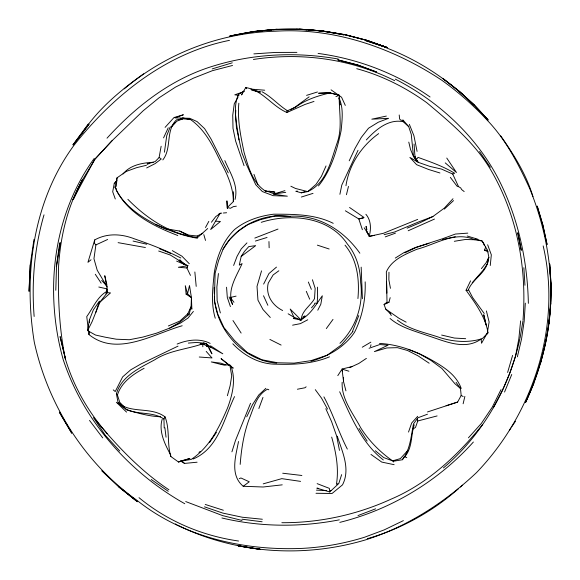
<?xml version="1.0" encoding="UTF-8"?>
<svg xmlns="http://www.w3.org/2000/svg" width="580" height="580" viewBox="0 0 580 580"><rect width="100%" height="100%" fill="white"/><g stroke="black" fill="none" stroke-linecap="round" stroke-linejoin="round"><path stroke-width="0.87" d="M233.479 191.755L233.37 201.594L227.266 207.546L227.411 208.619L226.918 200.854L227.266 207.546L230.477 208.271L233.349 206.639L236.357 206.175M388.97 272.23L388.875 279.792L390.449 288.325M525.538 402.411C543.068 365.48 551.942 324.553 550.993 283.663M551 283.852L550.688 303.913M550.558 297.917C549.789 334.022 540.683 369.736 525.429 402.404M550.717 288.927L550.688 282.634M357.925 298.555C359.593 279.995 357.447 259.942 345.027 245.18M365.168 281.851C365.748 299.294 362.413 316.724 354.503 332.34C344.339 347.391 328.135 356.424 310.974 361.246M55.789 290.275L56.521 266.343L60.349 242.607M89.342 322.473L89.436 319.856L93.329 309.923L99.361 301.158L95.765 312.468L92.061 321.733L87.58 330.614L95.526 335.044L105.219 337.19L116.239 339.199L129.347 339.742L142.868 337.089L156.629 333.152L169.425 328.2L180.003 322.146L189.152 314.222L191.088 306.856L191.429 297.62L189.5 285.57L187.536 293.755L191.429 297.62L191.864 309.183L191.451 307.835M525.625 402.484L533.933 383.09M414.243 424.748C410.705 435.348 412.721 447.405 404.782 456.736L403.992 456.931L402.397 459.744L393.059 461.296L393.472 461.173L393.566 462.021M29 291.254L30.16 265.227L33.952 239.475M29.08 291.145L30.305 265.096M235.785 110.28L235.56 114.738L236.437 127.491L241.918 152.866L246.551 164.698L255.722 184.679L262.334 191.545L273.187 195.67L287.339 196.178L273.601 194.191M238.844 103.225C237.249 119.784 240.736 136.3 244.093 152.438C248.312 166.641 252.249 182.591 265.524 191.154L274.811 192.125L274.376 193.952L273.999 193.945L284.918 190.653M180.808 257.984C165.88 250.328 150.176 244.26 134.328 238.815C121.423 233.755 107.09 232.986 94.707 239.931L94.489 243.382L95.888 244.912L93.946 258.709L97.215 270.215L107.162 286.977M525.321 303.159L524.175 321.175L521.543 339.046L517.375 356.816M522.986 320.283C527.133 267.808 516.939 213.447 489.629 168.012C473.715 141.984 449.95 122.133 426.837 102.747C405.63 87.428 382.024 75.545 356.729 68.694M146.45 165.278L136.576 167.678L126.251 171.426L117.058 177.813L116.297 186.187L114.963 187.159C122.59 204.602 139.381 215.948 155.744 224.453M548.898 323.727L550.739 303.449M240.185 464.391C241.381 448.782 243.81 433.195 249.371 418.492C253.706 407.849 256.49 395.002 267.489 389.195L268.815 389.796M490.26 265.51L491.325 254.859L487.657 244.767M520.615 320.921L518.868 338.604L515.54 356.258M149.647 163.531L147.037 164.046L155.244 161.501L159.108 157.557L161.138 146.232M218.428 273.55L216.884 286.904L217.123 300.476L220.349 312.939M235.045 199.448C238.641 185.556 230.122 172.84 224.844 160.631M56.34 266.669L59.697 242.904M488.193 258.542C487.939 272.238 473.113 278.067 468.473 289.616L467.741 290.486L466.059 290.225L470.576 280.843M164.416 152.221L166.75 135.655L170.129 127.158L171.506 126.672L176.849 121.198L182.606 118.82L190.341 119.437C205.291 129.746 213.28 146.566 220.907 162.444C227.541 174.565 233.283 187.521 233.37 201.594L233.385 200.071M487.425 332.101L489.121 322.009L486.41 310.945M520.079 337.937L522.921 321.189M545.381 343.954C556.909 291.979 549.68 237.307 529.627 188.377C518.469 164.184 506.079 139.94 487.504 120.524C473.708 105.56 458.367 92.111 441.829 80.257C393.073 47.988 334.464 27.412 275.442 31.226C220.226 32.669 166.453 53.302 124.221 88.849M89.436 319.856L87.58 330.614L87.964 330.078M116.58 181.025L114.224 183.584L112.701 191.777L115.282 198.983M238.511 441.503C235.785 456.242 229.615 474.897 243.223 486.279L263.161 486.997L282.235 484.837M345.963 185.738C349 164.858 361.601 145.812 378.66 133.618M339.902 194.3L341.794 185.071L358.041 150.271M182.178 325.757C153.207 334.073 116.703 357.157 88.921 334.515L89.61 331.303M241.186 256.469L255.693 245.644L248.798 246.58L244.485 251.387L241.186 256.469L239.279 265.118L242.128 263.595C236.575 276.044 226.555 290.522 232.594 304.449L229.056 296.945M475.593 239.112L482.067 240.975L487.548 250.335L488.867 257.426L487.497 263.625L483.017 270.403L472.243 282.743M370.555 346.673L370.982 344.759M117.058 177.813L114.963 187.159L116.442 188.884M107.097 289.173L105.981 293.915L107.271 292.646L106.8 284.309L104.77 275.688L106.546 285.744L101.71 280.437M463.123 403.774L464.877 396.401M346.434 194.72L348.471 186.412M44.015 214.854C34.408 247.762 31.458 282.329 34.148 316.462M190.341 119.437L182.925 117.994L182.606 118.82L176.487 119.85C165.315 130.58 172.086 148.139 162.828 159.928M519.898 338.727C509.182 388.527 482.328 434.87 443.432 467.929M540.473 363.624L545.577 343.462M390.369 313.78L385.787 309.14L384.061 304.522L388.991 302.216L390.173 297.649M402.397 459.744C410.321 449.449 411.01 436.203 413.482 423.929L417.941 417.767L427.467 414.214M227.382 395.712L230.122 385.743L231.717 375.804L229.854 365.139L221.198 364.479L211.272 361.927L221.038 363.196L225.946 365.016M288.13 313.802L293.958 317.216L301.129 320.022C301.731 310.67 310.278 306.08 314.519 298.678L315.157 288.412L312.424 279.756M261.544 270.853L257.02 286.404L257.94 300.092L263.008 309.546L270.294 317.47M507.609 372.454L512.589 355.41M94.707 239.931L87.942 262.32L91.038 259.76M231.92 451.827L235.436 440.604L250.538 403.274M341.635 474.643L338.793 483.517L330.97 490.774L330.861 490.383L329.832 491.985L316.861 488.142L318.616 488.425M515.25 357.113L509.726 373.397L502.759 389.651M408.523 432.064L411.677 422.987L417.73 416.295M417.303 418.811L417.76 420.986L415.526 427.366L412.489 429.381M488.07 251.887L484.525 250.154L485.699 246.928M232.529 65.468L212.418 70.68L193.502 78.133L175.602 87.051L158.898 97.897L143.144 110.809L112.034 140.737L95.033 159.116L82.773 179.401L73.102 199.556L82.614 179.481C67.512 206.125 60.48 236.14 58.566 266.517C57.906 297.438 59.109 328.621 65.395 358.984C73.653 386.664 88.305 411.981 107.242 433.717C125.555 454.64 145.696 474.331 168.918 489.766M180.431 461.1L189.936 458.461L178.596 462.079L170.861 456.525C166.851 443.606 170.034 429.642 165.053 416.875C151.221 406.45 131.58 413.794 118.175 403.086L116.399 393.834C121.256 376.173 139.845 367.901 154.621 359.854C169.208 350.32 186.774 349.385 202.782 343.788L208.807 347.043L211.925 353.814L208.909 348.399M258.854 408.53L262.972 397.423M233.631 265.444L237.046 256.382L241.215 248.936L246.957 242.882M234.523 396.611C223.837 418.941 218.442 448.55 193.053 459.048M352.451 331.506L358.781 315.556M294.894 107.445L286.861 110.983L286.948 112.498L305.138 104.393L313.998 101.427M95.765 312.468L99.978 302.071L107.271 292.646L110.497 292.907L99.978 302.071M504.557 392.044L511.748 374.462M188.029 265.306L186.927 267.982L190.472 275.399M190.059 309.292L191.088 306.856L187.688 313.911L179.873 321.074L168.352 325.967M121.923 405.26L124.562 407.312L119.77 402.339L117.428 395.024C121.343 382.278 132.936 374.296 144.123 368.293M326.032 165.938L321.421 176.327L315.977 184.433L307.726 191.603L301.296 192.828L295.865 191.262L297.613 191.182M163.553 137.895L168.222 127.818M349.211 160.805L355.09 148.299L361.311 137.395L368.488 128.26L378.247 122.242L388.571 118.327L371.809 119.168L386.331 116.087M73.102 199.556L82.614 179.481M162.204 419.217C158.405 431.332 164.981 444.447 170.716 455.003M246.718 416.817L252.51 404.637L258.781 394.944L265.894 388.325M500.997 389.615L492.304 407.095L481.32 423.465L468.43 437.827M263.625 284.091L268.946 273.564L276.479 267.105M317.775 310.206L320.805 304.275L322.32 295.764C315.875 304.652 310.264 315.339 299.896 320.167M164.205 427.953L163.937 419.057L165.053 416.875M488.867 257.426L486.12 262.726L481.385 268.634M493.312 407.776L502.411 390.463M427.496 411.959L457.627 402.071L461.18 395.444L460.476 388.513L456.076 382.314M205.494 227.527L208.822 221.371M215.804 221.198L220.422 221.48L210.67 229.492L220.168 213.266L221.777 213.136M73.029 199.462L94.939 159.065L112.034 140.737M487.287 332.942L481.538 343.266L481.11 339.024C464.739 350.907 444.425 340.91 427.547 335.581C414.642 330.992 400.657 327.599 390.05 318.471M238.162 96.86L234.284 103.74L232.732 115.29L233.008 128.369L235.654 141.129L244.057 165.684M286.948 112.498C271.962 106.176 262.646 90.291 245.768 87.551L241.389 94.931L242.657 93.677M94.185 158.485C52.475 215.753 44.399 292.233 63.14 359.426C83.346 420.761 128.912 472.229 184.788 503.73M337.799 375.644L341.243 370.344M222.995 249.255C235.748 226.135 263.327 212.671 289.406 216.318C318.311 214.31 343.621 230.253 359.868 253.213M82.353 132.893C98.063 108.968 120.546 90.291 143.666 73.812M509.508 430.113L511.002 427.895M511.995 426.416L515.475 421.247M209.467 442.671L216.456 432.361M487.099 334.087L487.998 332.775C485.46 316.789 475.266 303.144 466.059 290.225M326.322 328.57L333 319.399M72.978 144.782L88.261 124.026M178.596 462.079L179.561 461.346M211.432 222.242L215.796 216.543L219.9 213.759M318.471 185.933C331.158 170.288 337.067 150.104 341.113 130.645C342.142 119.777 343.715 108.322 339.061 98.02M193.387 311.438L188.021 318.043L180.569 323.031L169.759 328.113M482.676 424.459C457.837 455.336 427.909 483.495 391.007 499.177C356.78 514.808 319.493 522.892 281.858 522.711M339.945 343.324C356.004 327.7 363.66 304.63 360.658 282.489C360.347 268.547 356.345 254.663 347.253 243.868C328.947 216.47 290.333 213.077 261.246 222.321M352.959 331.419L341.468 344.846L327.258 355.177L310.923 360.666L294.118 363.131L277.689 362.783L261.899 359.76L247.247 352.502L234.472 340.453L223.894 327.504L217.884 314.375L214.361 301.063L215.122 273.173L218.566 260.623L223.046 249.298L229.593 239.627L237.88 231.442L247.928 224.583L260.326 219.689L274.993 215.956L290.602 216.557M311.489 307.849L314.28 304.652L314.802 303.144L317.13 303.231L317.615 296.554L317.412 287.129M171.506 126.672L174.95 122.808M165.09 127.375L174.007 117.537L183.389 114.767L174.986 117.9L189.711 118.298L197.055 121.568L204.602 128.622L210.939 138.838L228.259 172.891M407.914 450.312L400.388 458.599L392.573 460.861L383.713 457.591L375.354 450.754M123.04 173.993C130.094 164.995 142.404 162.821 153.25 162.306M294.959 318.536L293.328 318.485L301.129 320.022L304.906 315.904M452.98 198.744L444.345 208.104L432.825 216.579L418.905 221.792L394.61 232L384.127 234.675M114.224 183.584L116.986 180.634M473.367 442.033C438.168 481.219 390.92 509.711 339.8 522.377M107.01 138.185C135.85 106.495 170.919 79.083 212.36 66.345C252.967 53.556 296.409 51.663 338.227 59.022M487.998 332.775L482.379 338.575C468.93 342.954 454.184 341.946 440.786 337.901C426.068 332.652 409.879 330.107 397.373 320.08M366.335 139.94C375.608 129.76 388.332 118.762 403.136 121.684L408.69 126.6L411.271 134.386L413.453 156.107L418.282 162.349L429.795 166.366L441.46 169.07L452.697 174.029L458.548 186.658L460.752 187.956L461.593 189.537L464.174 191.552M127.883 199.332C146.581 218.399 170.506 234.458 197.62 237.51L207.691 228.513M460.52 487.019L462.39 485.185M444.309 209.097L453.553 200.586M118.175 403.086L118.617 402.701L120.604 404.238M458.476 488.708C432.238 511.748 400.874 529.134 367.256 538.682M306.153 386.802L304.913 387.774L297.402 389.231M278.849 270.787L273.144 274.935L268.243 283.091C265.379 294.792 272.325 305.479 282.649 310.517M198.925 452.371L200.383 451.37M309.125 96.846L294.662 107.416L290.326 109.917M366.386 358.389L358.802 363.464L349.776 367.597M295.039 107.619C305.225 99.796 317.528 95.903 329.853 92.938L339.242 95.193C338.851 110.773 342.505 126.65 337.509 141.832C331.057 159.928 327.12 182.794 307.726 191.603L295.517 188.464L290.863 186.231M243.223 486.279L249.262 481.791L240.917 477.963L239.243 478.688M395.277 258.064L403.999 252.59L415.302 247.522L442.446 238.779L455.365 234.052L467.806 233.124M244.216 91.031L238.445 94.496C232.138 108.938 237.242 125.034 238.982 139.947M362.261 347.217L370.845 342.156M218.74 214.093L220.168 213.266M452.697 174.029L454.633 173.275C443.243 166.272 430.389 161.863 418.013 157.368L416.027 160.138L417.288 161.066L414.627 156.39L415.751 159.384M307.748 319.79L300.396 323.64L292.595 325.177M146.689 167.932L155.128 163.618L161.254 158.971L160.399 158.224M107.199 291.196C97.375 296.445 93.054 307.937 86.753 316.579L88.921 334.515M187.637 314.983L189.152 314.222L187.688 313.911M302.767 317.224L304.957 316.122M168.142 229.1L179.735 231.079L188.819 235.125L197.171 236.024L202.84 233.254M432.926 216.492L420.036 222.735L407.109 228.194M404.898 252.858L415.947 247.544L428.953 243.353M403.375 520.637L384.156 529.91L364.523 537.247A256.084 256.048 13.4 0 1 302.644 548.368C244.456 550.935 183.454 537.261 137.177 500.504C84.593 463.072 47.951 404.854 34.264 342.033C23.367 274.906 32.901 201.224 73.943 145.377C113.035 95.743 166.272 52.968 229.47 40.361M178.024 346.122L141.063 363.899L130.718 369.837L122.663 376.862L115.231 391.551L113.267 389.89M95.888 244.912L107.641 239.468M179.017 119.792L182.925 117.994M434.492 219.059L408.204 230.76M335.9 96.657L339.242 95.193L329.578 92.829L318.565 93.242L330.035 92.735L331.543 93.612M337.763 483.72L336.436 484.3C339.039 468.35 336.008 452.458 331.68 437.095M417.68 219.414L383.38 233.305L369.156 236.372L366.734 231.311L366.052 226.309L366.923 229.607M277.987 229.078L254.801 238.083M357.99 515.555L375.615 508.82M384.061 304.522L386.642 302.477L388.991 302.216M385.25 236.887L395.473 233.145M244.1 91.524L234.777 94.83L239.025 95.33M301.296 192.828L304.667 191.639M180.061 119.697L182.606 118.82M369.068 348.261L379.791 344.549L388.092 345.187L374.412 351.611L386.853 347.942L397.438 347.666L407.479 350.479L418.093 355.873L429.164 363.232M446.049 405.753L457.627 402.071M301.346 197.04L313.019 193.365M177.139 344.049C187.608 339.779 199.716 338.111 210.156 343.382M306.559 95.366L317.449 91.981M329.527 356.816C312.606 363.87 294.219 364.755 276.123 364.196C259.289 364.24 244.202 355.743 232.819 343.788M186.129 294.19L187.536 293.755L185.281 285.686L186.129 294.19L191.429 297.62M255.403 241.055L267.054 237.466M212.2 68.897L232.254 62.821M437.11 415.933L417.76 420.986M263.211 483.85L281.786 478.645L300.57 481.378M236.082 296.126L230.347 297.482L233.965 302.289M374.6 235.35L369.156 236.372C371.28 228.919 371.135 220.444 365.9 214.267M363.711 217.87L358.824 218.964L345.346 210.786M442.366 239.591L455.314 236.713M352.103 366.524L342.012 369.068L343.585 381.792L345.934 390.84M230.209 35.895L253.25 31.537L276.392 29.283L299.751 29.116L323.14 30.965L309.147 29.986M339.322 519.839C300.614 527.372 260.318 527.148 221.923 517.976M454.321 241.294L465.269 239.504L474.44 239.736L482.067 240.975L483.742 243.397L484.155 245.108M180.46 461.194L191.182 459.447C209.445 447.477 219.255 427.351 227.577 407.907C232.536 394.501 236.357 379.066 230.586 365.327L229.854 365.139M273.999 193.945L285.73 192.321M253.417 59.464C301.223 52.062 351.299 58.848 394.654 80.671M254.083 31.451L253.25 31.537L277.11 29.261M265.089 30.602L252.894 31.741L229.492 36.228C267.003 27.448 306.392 26.571 344.063 34.909L322.545 31.219M266.88 30.428L271.346 30.001M273.137 29.826L283.801 29.457M180.699 461.078L184.541 463.42L197.091 462.209M408.69 126.6L403.1 120.162L401.113 120.321L399.656 119.125L399.2 114.978M223.387 213.005L226.606 212.744M188.369 343.077L196.569 342.454L204.827 343.237L206.32 343.759L210.931 347.355L222.807 353.807L210.562 345.796M253.88 53.882L275.478 52.432L296.909 52.367M206.422 346.209L208.807 347.043L206.32 343.759L200.064 343.998L202.782 343.788L202.826 346.775M296.235 29.283L306.784 29.877M299.425 29.116L322.183 30.907L345.027 34.698M316.006 493.275L332.043 493.486L342.512 484.851C350.726 468.966 342.251 451.682 337.285 436.218M316.462 490.136L326.7 490.586M465.667 338.691L454.452 338.06L441.634 335.066M484.525 250.154L487.548 250.335M301.274 29.435L307.4 29.863M199.259 357.019L212.012 357.94L206.19 351.407M160.58 416.766C148.995 416.375 137.793 413.047 126.715 409.908L125.418 408.668M308.538 30.015L313.794 30.435M315.549 30.58L320.805 31.001M250.879 89.11L264.705 90.212M257.89 91.727L260.579 91.988L259.115 91.691M262.363 519.245L242.201 517.222L222.749 513.082L204.457 506.818M379.53 343.44C398.032 344.382 415.621 350.994 431.622 360.028C443.577 366.843 456.409 374.818 461.223 388.47M282.714 473.222L301.883 475.484M241.969 519.202L262.117 521.775M463.166 396.568L461.18 395.444M260.289 549.303C231.725 545.715 203.565 538.124 177.763 525.212M238.452 545.874L259.956 549.26M118.103 242.65L145.421 247.53M238.293 545.78L259.724 549.173M237.981 545.78C280.125 554.241 324.198 552.16 365.4 539.922C407.146 526.858 444.766 502.468 476.492 472.627C532.991 413.866 561.926 326.25 543.177 245.913M318.087 53.432C358.135 58.761 396.981 73.733 430.055 96.976M322.48 30.914L345.375 34.713L366.785 40.317L387.302 47.647L366.517 40.317L387.164 47.582L366.292 40.281L344.73 34.648M268.721 191.059L274.811 192.125M251.539 90.081L257.745 91.183M197.439 238.235C182.896 235.893 168.947 230.528 155.614 224.387L167.555 229.789M276.711 363.16C243.426 360.731 215.419 329.295 214.375 296.38M221.198 364.479L224.511 365.067M238.561 541.024C202.188 535.811 167.41 521.166 139.033 497.691M253.09 90.523L256.505 91.227M394.146 464.682L381.763 462.086L370.975 454.423M98.803 287.02L106.734 288.833M133.074 241.055L146.769 244.224M242.027 520.441L222.524 515.577L185.709 501.57M344.484 34.604L366.147 40.136L386.947 47.466M337.857 59.842L357.845 64.989L376.688 72.05L357.853 65.083L337.951 59.907M467.212 236.002L477.949 239.293M439.937 172.985L428.497 169.447L416.636 164.691L409.893 157.426L418.282 162.349L413.322 156.063L410.51 149.386L408.784 142.107M348.906 371.222L342.012 369.068L342.446 371.222M205.255 504.455L223.351 510.233M386.824 47.509L365.777 40.658L386.809 47.633M317.369 245.151L329.15 249.001M458.548 186.658L457.004 186.137L450.312 177.328M474.44 239.736C455.039 230.702 435.471 244.571 416.788 249.291C405.268 254.323 391.703 259.572 386.338 271.918L387.034 303.115M158.666 251.01L170.332 255.026L187.557 265.734L187.565 267.068L186.927 267.982L178.372 267.286L187.557 265.734L176.625 261.094M274.376 193.952L265.241 190.45L265.524 191.154M317.144 483.64L329.331 488.36L329.832 491.985M177.813 235.524C154.077 226.439 128.187 213.614 116.239 189.964M333.224 223.322C314.81 214.107 293.785 214.237 273.68 214.194C259.615 215.941 245.797 220.494 234.646 229.463C222.836 241.048 216.659 256.998 214.23 273.115C212.78 288.137 210.772 303.514 215.26 318.231M408.233 349.341L419.427 353.829L431.071 360.499L441.902 368.481L454.916 383.728L460.476 388.513M159.464 248.726L170.563 253.387M386.621 47.981C425.814 63.039 460.563 88.414 488.034 120.053M230.855 366.836L233.247 368.126L221.052 358.621L228.89 365.197M404.782 456.736L406.798 457.671M269.881 339.43L281.111 345.078M406.159 322.161L399.207 318.435L385.787 309.14M395.255 79.09C439.401 101.783 478.043 137.663 500.156 182.453C518.585 219.893 527.517 261.732 528.358 303.347M163.937 419.057C150.358 409.458 129.275 417.564 118.617 402.701M179.735 231.079L188.587 235.937M172.289 250.632L181.946 256.186L189.276 263.719M175.385 523.943L176.951 524.842M329.578 92.829L331.042 93.677M159.108 157.557L159.754 157.956M203.565 342.845L205.037 343.744M207.249 345.1L210.931 347.355M261.928 91.698C271.679 96.816 278.704 105.575 288.159 111.164M349.559 207.481L364.022 217.478L358.824 218.964L362.384 229.738M151.213 479.493L168.258 491.296M331.064 89.842L341.569 97.244L345.303 105.408M179.06 260.608L184.019 264.371M392.573 460.861C379.878 451.922 368.88 440.786 360.601 427.62C353.068 413.25 341.323 399.366 342.149 382.242M442.895 78.416L459.179 91.183L474.23 105.052L488.077 119.944L474.251 105.045L459.142 91.306M442.917 78.633L459.172 91.408L474.193 105.255M119.197 487.345L137.424 501.765M136.967 501.258L118.668 486.627L136.822 501.214M383.344 459.962C361.579 442.961 350.769 416.266 339.677 391.768M445.237 162.879L456.467 172.499L446.767 158.05M181.917 461.071L184.541 463.42M184.302 264.045L179.727 259.811L180.837 261.065M101.696 470.764L118.704 486.881M120.241 403.724L124.127 407.435M116.377 402.288L126.571 412.119M301.129 320.022L290.203 309.06L293.958 317.216M119.741 451.008L105.364 435.363L93.453 417.586L107.242 433.717M116.399 393.834L117.428 395.024M413.322 156.063L417.288 161.066M245.768 87.551L246.66 88.718M89.523 420.427L102.718 437.871M315.295 389.666L321.537 398.155L327.533 409.11M484.206 313.49L472.693 297.642L468.473 289.616M479.537 151.54L490.383 167.301M500.7 135.85C513.88 154.613 526.299 174.507 532.976 196.613M366.734 231.311L368.358 234.378L364.204 227.78M95.279 274.267L101.159 283.127M232.971 320.544L241.149 333.072M359.063 428.504L367.14 441.097M59.464 412.402L71.775 433.231L59.348 412.112M206.32 343.759L207.618 346.079M323.894 396.851C332.993 413.671 338.604 432.086 347.333 449.094M390.137 313.142L391.275 315.542M263.516 295.764L267.851 305.29M325.815 408.69L331.564 421.559L336.625 435.971L339.474 450.392M203.812 234.624L205.523 240.446M306.276 291.32L309.691 299.2M308.35 282.025L311.358 289.348M409.349 124.345L413.917 135.684L417.078 151.38M253.953 174.319L257.767 184.491M230.427 306.617L227.309 297.489L226.555 287.223M339.539 103.254L340.083 104.893L339.561 101.427M537.196 206.074L542.815 224.902M197.171 236.024L197.62 237.51M537.283 206.306L542.88 225.17L547.107 244.615M486.257 325.097L483.749 314.708L485.895 324.387M415.838 159.326L414.867 155.288L414.062 144M65.46 358.853L60.088 336.574L65.395 358.984M542.88 225.17L546.991 244.18M170.723 455.916L170.861 456.525M517.722 232.899L521.289 250.313L517.853 232.957M339.032 97.962L339.3 99.695M164.887 427.764L166.047 437.204M194.851 271.976L196.2 286.382M549.608 263.864L551 283.736L549.753 264.067M523.849 267.706L524.951 285.273M549.63 264.625L550 270.925M550.108 272.731L550.579 280.836M361.173 267.148L362.406 298.736M343.411 377.631L343.585 381.792M268.953 241.563L269.149 247.769M386.563 281.742L386.86 293.146M403.1 120.162L403.136 121.684M214.187 287.542L214.317 293.734M88.95 124.279L73.153 144.833L88.95 124.279"/></g></svg>
